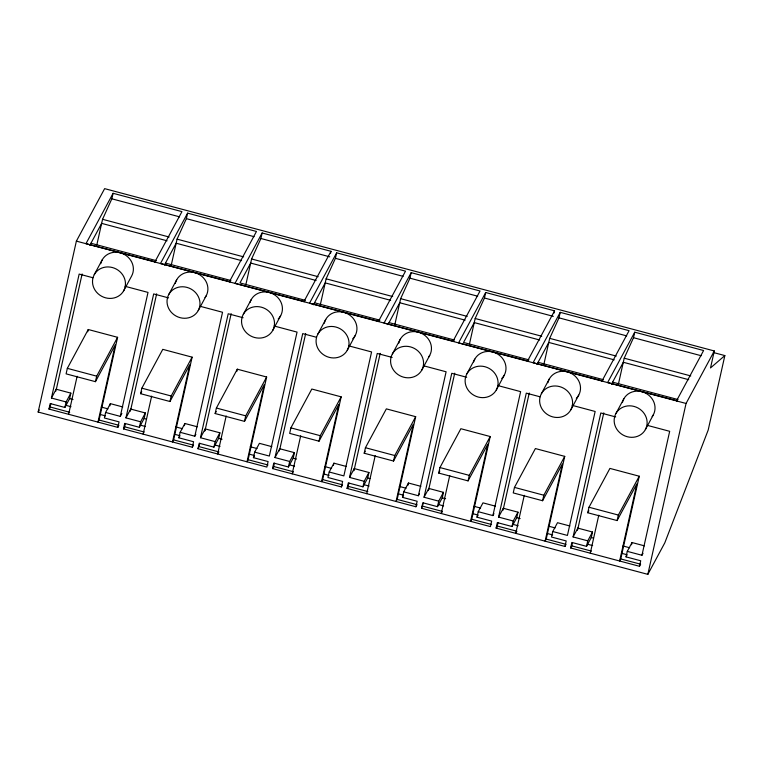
<?xml version="1.0" encoding="UTF-8"?>
<svg xmlns="http://www.w3.org/2000/svg" width="763" height="763" viewBox="0 0 763 763"><rect width="100%" height="100%" fill="white"/><g stroke="black" fill="none" stroke-linecap="round" stroke-linejoin="round"><path stroke-width="1.14" d="M724.85 355.577L708.207 430.008L664.792 542.865L647.835 574.358L38.15 412.03L76.376 241.127L104.636 188.642L714.311 350.97L710.525 367.928L724.85 355.577L713.348 352.516M118.58 426.002L117.826 427.394L48.966 409.063L50.196 403.551L64.865 407.461L69.614 398.639L70.845 393.126L56.176 389.216L51.426 398.038L66.104 401.948L70.845 393.126M51.426 398.038L79.152 274.079L92.924 277.751M49.7 408.73L50.835 403.656M55.68 391.429L56.176 389.216M56.29 389.454L82.118 273.974M67.335 368.348L66.104 373.86L95.451 381.672L115.232 344.933L97.969 422.111L99.076 420.051L117.597 337.322L88.25 329.511L67.335 368.348L96.682 376.159L117.597 337.322M96.72 245.362L102.557 219.296L111.846 198.809L113.086 193.297L181.947 211.628L154.813 262.014M64.865 407.461L66.104 401.948M68.622 414.299L77.13 376.283M87.735 331.81L88.25 329.511M95.451 381.672L96.682 376.159M122.776 406.956L110.368 403.646L105.618 412.468L104.388 417.981L119.057 421.882L117.826 427.394M109.872 405.849L110.368 403.646M105.618 412.468L120.287 416.369L148.012 292.41L125.056 286.306M173.602 439.889L192.114 357.16L162.777 349.349L141.861 388.186L140.63 393.698L169.968 401.51L189.749 364.771L172.495 441.949L173.602 439.889L193.478 445.144L192.343 447.242L123.482 428.901L124.722 423.389L139.391 427.299L144.14 418.477L145.371 412.964L130.702 409.063L125.952 417.876L140.621 421.786L145.371 412.964M125.952 417.876L153.678 293.927L168.594 297.894M124.226 428.568L125.361 423.494M130.206 411.267L130.702 409.063M130.559 410.456L156.644 293.822M171.246 265.2L177.073 239.143L186.372 218.647L187.603 213.135L256.463 231.466L229.339 281.852M139.391 427.299L140.621 421.786M143.148 434.137L151.646 396.131M169.968 401.51L171.198 395.997L192.114 357.16M192.343 447.242L193.583 441.729L178.904 437.819L180.144 432.306L184.884 423.494L197.302 426.794M184.398 425.697L184.884 423.494M180.144 432.306L194.813 436.217L222.538 312.258L200.726 306.449M271.828 446.641L259.41 443.332L254.661 452.154L253.43 457.666L268.099 461.567L266.869 467.08L198.008 448.749L199.238 443.236L213.917 447.137L218.666 438.324L219.897 432.812L205.228 428.901L200.478 437.724L215.147 441.624L219.897 432.812M200.478 437.724L228.204 313.765L243.12 317.742M198.008 448.749L199.877 443.341M204.732 431.114L205.228 428.901M205.075 430.294L231.16 313.66M215.147 413.546L216.387 408.033L237.293 369.187L266.64 377.008L248.128 459.736L247.012 461.796L264.275 384.619L244.494 421.357L215.147 413.546L216.244 411.505M245.772 285.047L251.599 258.981L260.898 238.495L262.129 232.982L330.989 251.313L330.493 253.516M213.917 447.137L215.147 441.624M226.172 415.969L217.674 453.985L218.752 451.973M236.778 371.495L237.293 369.187M244.494 421.357L245.724 415.845L266.64 377.008M342.148 485.526L341.395 486.928L272.534 468.587L273.764 463.074L288.433 466.985L293.183 458.162L294.423 452.65L279.744 448.749L274.995 457.562L289.673 461.472L294.423 452.65M274.995 457.562L302.72 333.603L316.492 337.275M273.268 468.253L274.403 463.179M279.248 450.952L279.744 448.749M279.859 448.987L305.686 333.507M290.903 427.871L289.673 433.384L319.02 441.195L338.801 404.457L321.538 481.634L322.644 479.574L341.166 396.846L311.819 389.035L290.903 427.871L320.25 435.683L341.166 396.846M320.288 304.885L326.125 278.819L335.415 258.333L336.655 252.82L405.515 271.151L378.381 321.538M288.433 466.985L289.673 461.472M300.698 435.807L292.191 473.823L293.326 471.725L273.659 466.489L272.534 468.587M319.02 441.195L320.25 435.683M346.345 466.479L333.936 463.179L329.187 471.992L327.956 477.504L342.625 481.415L341.395 486.928M333.441 465.382L333.936 463.179M397.17 499.412L415.682 416.684L386.345 408.873L365.429 447.719L364.199 453.232L393.536 461.043L413.317 424.304L396.064 501.482L397.17 499.412L417.046 504.667L415.911 506.766L347.06 488.434L348.29 482.922L362.959 486.823L367.709 478.01L368.939 472.497L354.27 468.587L349.521 477.409L364.189 481.31L368.939 472.497M349.521 477.409L377.246 353.45L392.163 357.418M347.794 488.101L348.929 483.027M353.774 470.79L354.27 468.587M354.127 469.979L380.212 353.345M394.814 324.733L400.642 298.667L409.941 278.171L411.171 272.658L480.032 290.999L452.907 341.385M362.959 486.823L364.189 481.31M366.717 493.671L375.215 455.654M393.536 461.043L394.776 455.53L415.682 416.684M415.911 506.766L417.151 501.253L402.473 497.342L403.713 491.83L408.453 483.017L420.871 486.327M407.967 485.22L408.453 483.017M403.713 491.83L418.382 495.74L446.107 371.781L424.304 365.982M495.397 506.165L482.979 502.855L478.229 511.677L476.999 517.19L491.668 521.1L490.437 526.613L421.577 508.272L422.807 502.76L437.485 506.67L442.235 497.848L443.465 492.335L428.796 488.434L424.047 497.247L438.715 501.157L443.465 492.335M424.047 497.247L451.772 373.288L466.689 377.265M421.577 508.272L423.446 502.865M428.301 490.638L428.796 488.434M428.644 489.827L454.729 373.183M438.715 473.07L439.955 467.557L460.862 428.72L490.208 436.531L471.696 519.26L470.58 521.32L487.843 444.142L468.062 480.881L438.715 473.07L439.822 471.029M469.34 344.571L475.168 318.505L484.467 298.018L485.697 292.506L554.558 310.837L554.062 313.04M437.485 506.67L438.715 501.157M449.741 475.492L441.243 513.509L442.321 511.496M468.062 480.881L469.293 475.368L490.208 436.531M478.229 511.677L492.908 515.588L520.624 391.629L497.676 385.515M565.717 545.049L564.963 546.451L496.103 528.12L497.333 522.607L512.002 526.508L516.751 517.695L517.991 512.183L503.313 508.272L498.563 517.095L513.241 520.995L517.991 512.183M498.563 517.095L526.289 393.136L540.061 396.798M496.837 527.777L497.972 522.712M502.827 510.476L503.313 508.272M503.427 508.511L529.255 393.031M514.472 487.395L513.241 492.917L542.588 500.728L562.369 463.99L545.106 541.167L546.213 539.098L564.734 456.369L535.388 448.558L514.472 487.395L543.819 495.216L564.734 456.369M543.857 364.418L549.694 338.352L558.993 317.856L560.223 312.344L629.084 330.684L601.95 381.071M512.002 526.508L513.241 520.995M524.267 495.34L515.759 533.347L516.894 531.248L497.228 526.022L496.103 528.12M542.588 500.728L543.819 495.216M569.913 526.003L557.505 522.703L552.755 531.515L551.525 537.028L566.194 540.938L564.963 546.451M620.739 558.945L639.251 476.217L609.914 468.406L588.998 507.242L587.768 512.755L617.105 520.566L636.886 483.828L619.632 561.005L620.739 558.945L640.615 564.191L639.48 566.289L570.629 547.958L571.859 542.445L586.528 546.356L591.277 537.534L592.508 532.021L577.839 528.12L573.089 536.933L587.758 540.843L592.508 532.021M573.089 536.933L600.815 412.974L615.731 416.951M571.363 547.624L572.498 542.55M577.343 530.323L577.839 528.12M577.696 529.503L603.781 412.869M618.383 384.256L624.21 358.19L633.509 337.704L634.74 332.191L703.6 350.522L676.476 400.909M586.528 546.356L587.758 540.843M590.285 553.194L598.783 515.178M617.105 520.566L618.345 515.054L639.251 476.217M639.48 566.289L640.72 560.776L626.041 556.876L627.281 551.363L632.022 542.541L644.439 545.85M631.535 544.753L632.022 542.541M627.281 551.363L641.95 555.264L669.676 431.314L647.873 425.506M647.835 574.358L686.051 403.465L714.311 350.97M113.086 193.297L85.952 243.683L155.7 261.928M89.853 245.266L101.641 223.378L167.059 240.793M94.269 274.604L102.185 259.906M38.15 412.03L39.247 409.998M48.966 409.063L50.091 406.965L69.71 412.287M123.692 290.751A16.786 15.451 28.3 0 0 108.079 266.926A16.786 15.451 28.3 0 0 95.175 290.36A16.786 15.451 28.3 0 0 123.692 290.751L131.608 276.053A16.786 15.451 28.3 0 0 122.366 253.507A16.786 15.451 28.3 0 0 100.754 263.683M187.603 213.135L160.478 263.521L230.226 281.776M164.379 265.104L176.167 243.216L241.575 260.641M168.795 294.442L176.701 279.744M120.287 416.369L121.87 413.432M140.63 393.698L141.727 391.657M123.482 428.901L124.617 426.803L144.274 432.039M198.218 310.598A16.786 15.451 28.3 0 0 182.605 286.764A16.786 15.451 28.3 0 0 169.691 310.198A16.786 15.451 28.3 0 0 198.218 310.598L206.124 295.901M262.129 232.982L234.994 283.369L304.752 301.614M243.311 314.289L251.227 299.592M178.904 437.819L179.658 436.417M194.813 436.217L195.872 434.252M272.734 330.436A16.786 15.451 28.3 0 0 257.121 306.602A16.786 15.451 28.3 0 0 244.217 330.045A16.786 15.451 28.3 0 0 272.734 330.436L280.65 315.739M303.855 301.7L330.989 251.313M336.655 252.82L309.52 303.207L379.268 321.461M313.421 304.79L325.21 282.901L390.627 300.326M317.837 334.127L325.753 319.43M253.43 457.666L254.565 455.559L249.377 454.185M347.26 350.274A16.786 15.451 28.3 0 0 331.647 326.45A16.786 15.451 28.3 0 0 318.743 349.883A16.786 15.451 28.3 0 0 347.26 350.274L355.176 335.586M411.171 272.658L384.047 323.045L453.794 341.299M387.947 324.637L399.736 302.749L465.144 320.164M392.363 353.975L400.279 339.277M364.199 453.232L365.296 451.191M347.06 488.434L348.186 486.336L367.842 491.563M421.786 370.122A16.786 15.451 28.3 0 0 406.174 346.288A16.786 15.451 28.3 0 0 393.26 369.731A16.786 15.451 28.3 0 0 421.786 370.122L429.703 355.424M485.697 292.506L458.573 342.892L528.32 361.147M466.889 373.813L474.796 359.115M402.473 497.342L403.226 495.95M418.382 495.74L419.44 493.785M496.312 389.96A16.786 15.451 28.3 0 0 480.69 366.135A16.786 15.451 28.3 0 0 467.786 389.569A16.786 15.451 28.3 0 0 496.312 389.96L504.219 375.262M527.424 361.223L554.558 310.837M560.223 312.344L533.089 362.73L602.837 380.985M536.99 364.323L548.778 342.434L614.196 359.85M541.406 393.66L549.322 378.963M476.999 517.19L478.134 515.092L472.946 513.709M492.908 515.588L493.957 513.623M570.829 409.807A16.786 15.451 28.3 0 0 555.216 385.973A16.786 15.451 28.3 0 0 542.312 409.416A16.786 15.451 28.3 0 0 570.829 409.807L578.745 395.11M634.74 332.191L607.615 382.578L677.363 400.823M611.516 384.161L623.304 362.272L688.722 379.688M615.932 413.498L623.848 398.801M587.768 512.755L588.864 510.714M570.629 547.958L571.754 545.86L591.411 551.096M645.355 429.645A16.786 15.451 28.3 0 0 629.742 405.821A16.786 15.451 28.3 0 0 616.828 429.254A16.786 15.451 28.3 0 0 645.355 429.645L653.271 414.948M626.041 556.876L626.795 555.474M641.95 555.264L643.009 553.309M99.076 420.051L118.952 425.296M248.128 459.736L268.004 464.982M322.644 479.574L342.52 484.829M471.696 519.26L491.572 524.505M546.213 539.098L566.089 544.353M111.846 198.809L179.563 216.835M186.372 218.647L254.089 236.673M260.898 238.495L329.759 256.826M335.415 258.333L403.131 276.359M409.941 278.171L477.657 296.206M484.467 298.018L553.328 316.349M558.993 317.856L626.7 335.892M633.509 337.704L701.226 355.73M102.557 219.296L169.119 237.016M177.073 239.143L243.635 256.864M251.599 258.981L318.161 276.702M326.125 278.819L392.687 296.549M400.642 298.667L467.204 316.387M475.168 318.505L541.73 336.235M549.694 338.352L616.256 356.073M624.21 358.19L690.782 375.921M316.101 280.479L250.684 263.063L239.983 282.939L305.4 300.355M539.67 340.002L474.252 322.587L463.551 342.463L528.969 359.878M90.94 243.254L156.358 260.669M165.466 263.092L230.884 280.507M314.509 302.777L379.926 320.193M389.035 322.615L454.452 340.04M538.077 362.301L603.495 379.726M612.603 382.149L678.021 399.564M76.376 241.127L686.051 403.465M274.108 325.992L297.055 332.096L269.339 456.055L254.661 452.154M348.634 345.83L371.581 351.943L343.855 475.902L329.187 471.992M572.202 405.353L595.15 411.467L567.424 535.426L552.755 531.515M141.861 388.186L171.198 395.997M216.387 408.033L245.724 415.845M365.429 447.719L394.776 455.53M439.955 467.557L469.293 475.368M588.998 507.242L618.345 515.054M69.614 398.639L73 399.545M101.231 407.06L108.003 408.863M144.14 418.477L146.401 419.087M175.748 426.899L182.529 428.701M218.666 438.324L222.052 439.221M250.274 446.736L257.045 448.549M293.183 458.162L296.569 459.068M324.8 466.584L331.571 468.387M367.709 478.01L369.969 478.611M399.326 486.422L406.097 488.225M442.235 497.848L445.621 498.754M473.842 506.27L480.614 508.072M516.751 517.695L520.137 518.592M548.368 526.108L555.14 527.91M591.277 537.534L593.538 538.134M622.894 545.955L629.666 547.758M65.999 405.353L70.988 406.689M100.335 414.5L105.513 415.883M140.526 425.201L145.514 426.527M174.851 434.338L180.039 435.721M215.042 445.039L220.03 446.374M289.568 464.886L294.556 466.212M323.903 474.023L329.082 475.406M364.094 484.724L369.082 486.05M398.42 493.871L403.608 495.244M438.611 504.572L443.599 505.898M513.137 524.41L518.125 525.736M547.472 533.556L552.65 534.93M587.663 544.257L592.651 545.583M621.988 553.394L627.176 554.777M199.143 446.651L218.8 451.887M422.712 506.174L442.368 511.41M622.417 402.578A16.786 15.451 28.3 0 1 645.031 392.85A16.786 15.451 28.3 0 1 652.165 416.646M547.891 382.74A16.786 15.451 28.3 0 1 571.487 373.508A16.786 15.451 28.3 0 1 576.313 398.334M473.623 361.92A16.786 15.451 28.3 0 1 497.438 353.927A16.786 15.451 28.3 0 1 501.787 378.496M398.849 343.054A16.786 15.451 28.3 0 1 421.462 333.317A16.786 15.451 28.3 0 1 428.596 357.122M324.323 323.207A16.786 15.451 28.3 0 1 347.918 313.974A16.786 15.451 28.3 0 1 352.744 338.81M250.054 302.386A16.786 15.451 28.3 0 1 273.869 294.404A16.786 15.451 28.3 0 1 278.218 318.963M175.28 283.531A16.786 15.451 28.3 0 1 197.894 273.793A16.786 15.451 28.3 0 1 205.028 297.599"/></g></svg>
